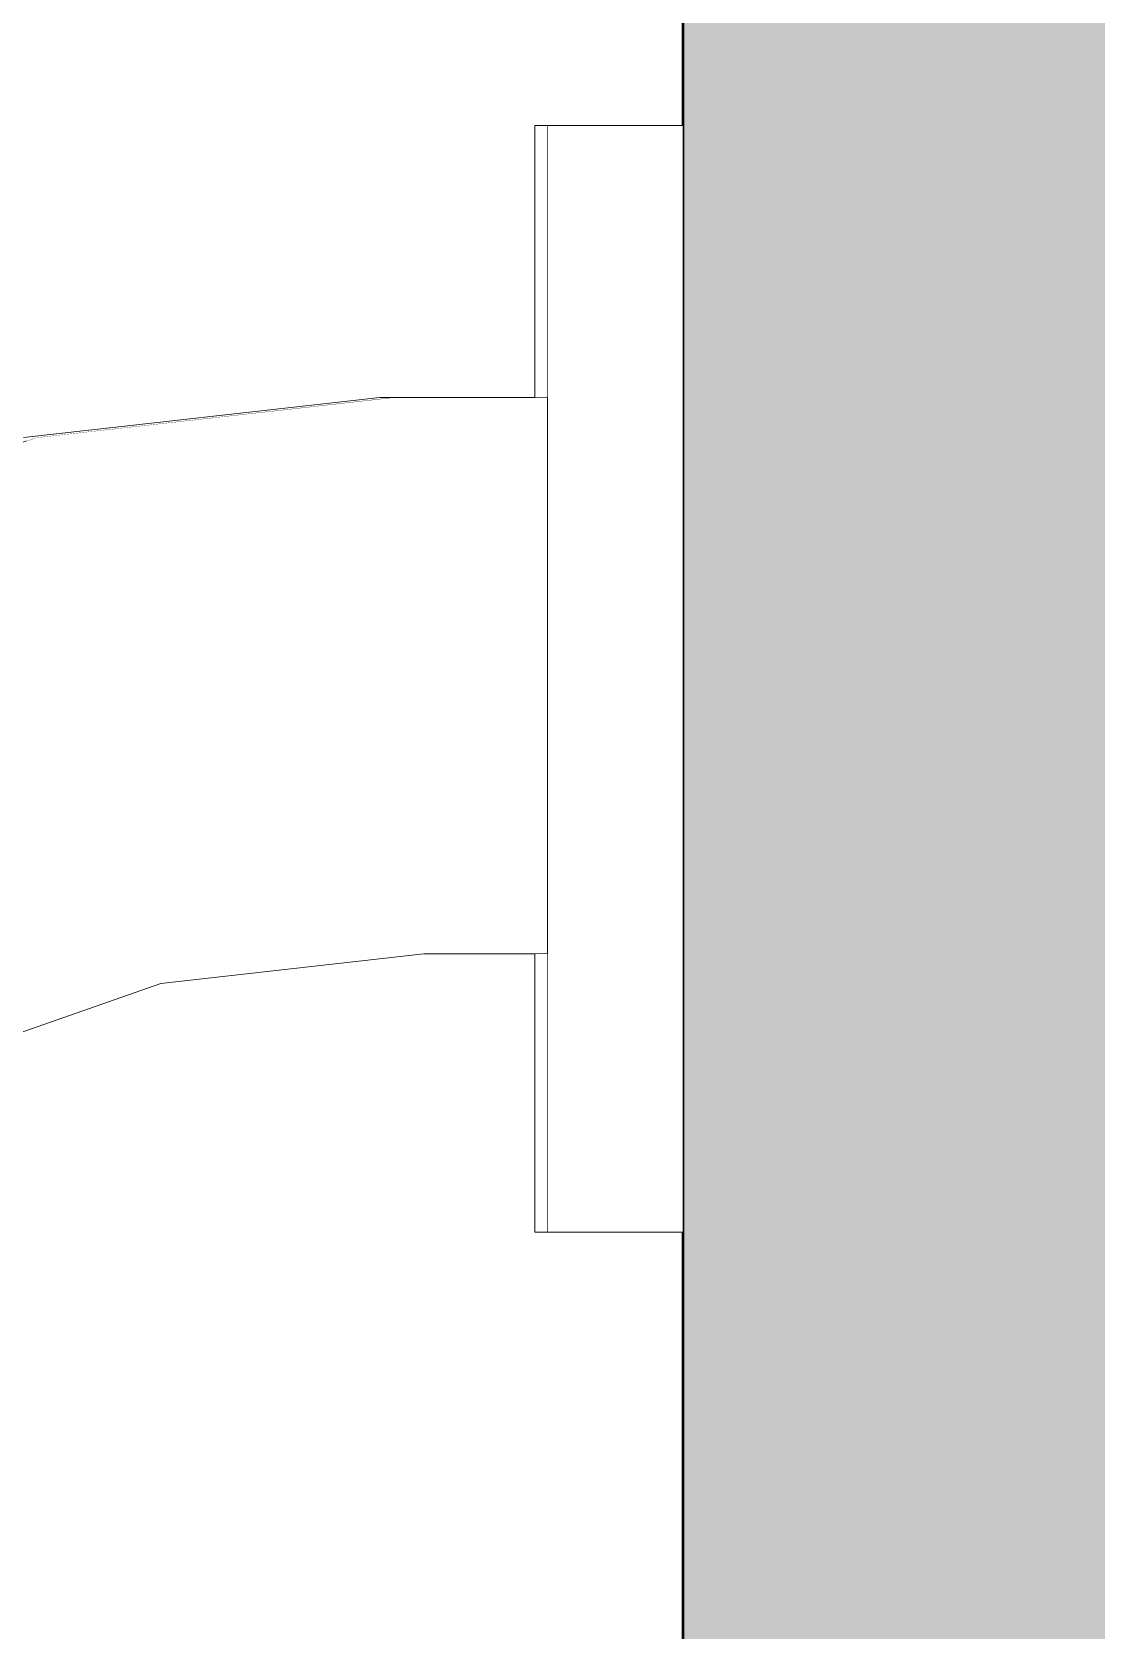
# Model space of a CAD drawing. Header units: millimetres. Extents: x -46169 to 135069, y -86316 to 18123.
# Drawn here: x 115736.4 to 115774.6, y -80114.5 to -80057.1 of the extents above; entities that cross this region are included whole.
import ezdxf

# ---------------------------------------------------------------- set-up
doc = ezdxf.new("R2010")
doc.units = ezdxf.units.MM
doc.header["$MEASUREMENT"] = 0
doc.linetypes.add('Wipeout_Contour', pattern=[1000, 0, -1000])
doc.layers.add('New_A-25-M_Wall_Int', color=7, linetype='Continuous')
doc.layers.add('New_A-35-M_FFE_Sanitary', color=7, linetype='Continuous')
for name, color, linetype, lineweight, true_color in [('New_A-25-M_Wall_Int_Pen_No__107', 7, 'Continuous', 15, 0xa6a6a6), ('New_A-25-M_Wall_Int_Pen_No__27', 7, 'Continuous', 50, 0x2a2a2a), ('New_A-35-M_FFE_Sanitary_Pen_No__74', 7, 'Continuous', 20, 0x606060)]:
    doc.layers.add(name, color=color, linetype=linetype, lineweight=lineweight, true_color=true_color)

# ---------------------------------------------------------------- blocks, each defined once
blk = doc.blocks.new('Section Elem_65_3', base_point=(188935.419, -81480.184))
at = {"layer": 'New_A-25-M_Wall_Int_Pen_No__107', "linetype": 'Continuous', "lineweight": 0, "true_color": 0xd2d2d2}
blk.add_hatch(color=254, dxfattribs=at).paths.add_polyline_path([(115759.796, -79210.218), (115759.796, -81480.184), (115859.796, -81480.184), (115859.796, -79210.218)])
at = {"layer": 'New_A-25-M_Wall_Int_Pen_No__27', "linetype": 'Continuous'}
blk.add_line((115759.796, -79210.218), (115759.796, -81480.184), dxfattribs=at)
blk = doc.blocks.new('Section Elem_150_3', base_point=(188935.419, -81480.184))
at = {"color": 254, "linetype": 'Wipeout_Contour', "lineweight": 0, "ltscale": 562989.255592}
blk.add_wipeout([(115754.935, -80070.186), (115749.378, -80070.186), (115749.384, -80070.308), (115754.935, -80070.308)], dxfattribs=at).dxf.layer = 'New_A-35-M_FFE_Sanitary'
at = {"color": 254, "linetype": 'Wipeout_Contour', "lineweight": 0, "ltscale": 563073.513851}
blk.add_wipeout([(115754.938, -80099.296), (115754.939, -80100.184), (115759.796, -80100.184), (115759.796, -80099.296)], dxfattribs=at).dxf.layer = 'New_A-35-M_FFE_Sanitary'
at = {"layer": 'New_A-35-M_FFE_Sanitary_Pen_No__74', "linetype": 'Continuous'}
blk.add_line((115754.939, -80100.184), (115759.796, -80100.184), dxfattribs=at)
at = {"color": 254, "linetype": 'Wipeout_Contour', "lineweight": 0, "ltscale": 562989.895813}
blk.add_wipeout([(115754.935, -80070.308), (115749.384, -80070.308), (115749.407, -80070.729), (115754.935, -80070.729)], dxfattribs=at).dxf.layer = 'New_A-35-M_FFE_Sanitary'
at = {"color": 254, "linetype": 'Wipeout_Contour', "lineweight": 0, "ltscale": 563069.556786}
blk.add_wipeout([(115759.796, -80096.709), (115754.936, -80096.709), (115754.938, -80099.296), (115759.796, -80099.296)], dxfattribs=at).dxf.layer = 'New_A-35-M_FFE_Sanitary'
at = {"layer": 'New_A-35-M_FFE_Sanitary_Pen_No__74', "linetype": 'Continuous'}
blk.add_line((115754.939, -80100.184), (115754.938, -80099.296), dxfattribs=at)
at = {"color": 254, "linetype": 'Wipeout_Contour', "lineweight": 0, "ltscale": 562991.231474}
blk.add_wipeout([(115754.935, -80070.729), (115749.407, -80070.729), (115749.447, -80071.438), (115754.935, -80071.438)], dxfattribs=at).dxf.layer = 'New_A-35-M_FFE_Sanitary'
at = {"color": 254, "linetype": 'Wipeout_Contour', "lineweight": 0, "ltscale": 563061.996735}
blk.add_wipeout([(115754.935, -80092.654), (115754.936, -80096.709), (115759.796, -80096.709), (115759.796, -80092.654)], dxfattribs=at).dxf.layer = 'New_A-35-M_FFE_Sanitary'
at = {"layer": 'New_A-35-M_FFE_Sanitary_Pen_No__74', "linetype": 'Continuous'}
blk.add_line((115754.938, -80099.296), (115754.936, -80096.709), dxfattribs=at)
at = {"color": 254, "linetype": 'Wipeout_Contour', "lineweight": 0, "ltscale": 562993.222044}
blk.add_wipeout([(115754.935, -80071.438), (115749.447, -80071.438), (115749.501, -80072.413), (115754.935, -80072.413)], dxfattribs=at).dxf.layer = 'New_A-35-M_FFE_Sanitary'
at = {"color": 254, "linetype": 'Wipeout_Contour', "lineweight": 0, "ltscale": 562960.718815}
blk.add_wipeout([(115749.378, -80070.186), (115736.574, -80071.629), (115736.601, -80071.748), (115749.384, -80070.308)], dxfattribs=at).dxf.layer = 'New_A-35-M_FFE_Sanitary'
at = {"color": 254, "linetype": 'Wipeout_Contour', "lineweight": 0, "ltscale": 562995.807084}
blk.add_wipeout([(115749.501, -80072.413), (115749.569, -80073.624), (115754.935, -80073.624), (115754.935, -80072.413)], dxfattribs=at).dxf.layer = 'New_A-35-M_FFE_Sanitary'
at = {"color": 254, "linetype": 'Wipeout_Contour', "lineweight": 0, "ltscale": 562961.453683}
blk.add_wipeout([(115749.384, -80070.308), (115736.601, -80071.748), (115736.695, -80072.162), (115749.407, -80070.729)], dxfattribs=at).dxf.layer = 'New_A-35-M_FFE_Sanitary'
at = {"color": 254, "linetype": 'Wipeout_Contour', "lineweight": 0, "ltscale": 562998.908022}
blk.add_wipeout([(115754.935, -80073.624), (115749.569, -80073.624), (115749.648, -80075.034), (115754.934, -80075.034)], dxfattribs=at).dxf.layer = 'New_A-35-M_FFE_Sanitary'
at = {"color": 254, "linetype": 'Wipeout_Contour', "lineweight": 0, "ltscale": 562962.98558}
blk.add_wipeout([(115749.407, -80070.729), (115736.695, -80072.162), (115736.853, -80072.858), (115749.447, -80071.438)], dxfattribs=at).dxf.layer = 'New_A-35-M_FFE_Sanitary'
at = {"color": 254, "linetype": 'Wipeout_Contour', "lineweight": 0, "ltscale": 563002.430668}
blk.add_wipeout([(115754.934, -80075.034), (115749.648, -80075.034), (115749.735, -80076.601), (115754.934, -80076.601)], dxfattribs=at).dxf.layer = 'New_A-35-M_FFE_Sanitary'
at = {"color": 254, "linetype": 'Wipeout_Contour', "lineweight": 0, "ltscale": 562965.268134}
blk.add_wipeout([(115749.447, -80071.438), (115736.853, -80072.858), (115737.071, -80073.814), (115749.501, -80072.413)], dxfattribs=at).dxf.layer = 'New_A-35-M_FFE_Sanitary'
at = {"color": 254, "linetype": 'Wipeout_Contour', "lineweight": 0, "ltscale": 563006.268145}
blk.add_wipeout([(115754.934, -80076.601), (115749.735, -80076.601), (115749.829, -80078.277), (115754.934, -80078.276)], dxfattribs=at).dxf.layer = 'New_A-35-M_FFE_Sanitary'
at = {"color": 254, "linetype": 'Wipeout_Contour', "lineweight": 0, "ltscale": 562925.508981}
blk.add_wipeout([(115736.574, -80071.629), (115723.879, -80076.071), (115723.932, -80076.181), (115736.601, -80071.748)], dxfattribs=at).dxf.layer = 'New_A-35-M_FFE_Sanitary'
at = {"color": 254, "linetype": 'Wipeout_Contour', "lineweight": 0, "ltscale": 562968.232093}
blk.add_wipeout([(115749.501, -80072.413), (115737.071, -80073.814), (115737.342, -80075.002), (115749.569, -80073.624)], dxfattribs=at).dxf.layer = 'New_A-35-M_FFE_Sanitary'
at = {"color": 254, "linetype": 'Wipeout_Contour', "lineweight": 0, "ltscale": 563010.303761}
blk.add_wipeout([(115754.934, -80078.276), (115749.829, -80078.277), (115749.927, -80080.01), (115754.934, -80080.01)], dxfattribs=at).dxf.layer = 'New_A-35-M_FFE_Sanitary'
at = {"color": 254, "linetype": 'Wipeout_Contour', "lineweight": 0, "ltscale": 562926.385387}
blk.add_wipeout([(115736.601, -80071.748), (115723.932, -80076.181), (115724.116, -80076.564), (115736.695, -80072.162)], dxfattribs=at).dxf.layer = 'New_A-35-M_FFE_Sanitary'
at = {"color": 254, "linetype": 'Wipeout_Contour', "lineweight": 0, "ltscale": 562971.787467}
blk.add_wipeout([(115749.569, -80073.624), (115737.342, -80075.002), (115737.658, -80076.386), (115749.648, -80075.034)], dxfattribs=at).dxf.layer = 'New_A-35-M_FFE_Sanitary'
at = {"color": 254, "linetype": 'Wipeout_Contour', "lineweight": 0, "ltscale": 563014.414928}
blk.add_wipeout([(115749.927, -80080.01), (115750.024, -80081.749), (115754.934, -80081.749), (115754.934, -80080.01)], dxfattribs=at).dxf.layer = 'New_A-35-M_FFE_Sanitary'
at = {"layer": 'New_A-35-M_FFE_Sanitary_Pen_No__74', "linetype": 'Continuous'}
blk.add_line((115749.378, -80070.186), (115736.574, -80071.629), dxfattribs=at)
at = {"color": 254, "linetype": 'Wipeout_Contour', "lineweight": 0, "ltscale": 562928.211644}
blk.add_wipeout([(115736.695, -80072.162), (115724.116, -80076.564), (115724.425, -80077.207), (115736.853, -80072.858)], dxfattribs=at).dxf.layer = 'New_A-35-M_FFE_Sanitary'
at = {"color": 254, "linetype": 'Wipeout_Contour', "lineweight": 0, "ltscale": 562975.826282}
blk.add_wipeout([(115749.648, -80075.034), (115737.658, -80076.386), (115738.008, -80077.923), (115749.735, -80076.601)], dxfattribs=at).dxf.layer = 'New_A-35-M_FFE_Sanitary'
at = {"color": 254, "linetype": 'Wipeout_Contour', "lineweight": 0, "ltscale": 563018.47686}
blk.add_wipeout([(115754.934, -80081.749), (115750.024, -80081.749), (115750.12, -80083.44), (115754.934, -80083.44)], dxfattribs=at).dxf.layer = 'New_A-35-M_FFE_Sanitary'
at = {"color": 254, "linetype": 'Wipeout_Contour', "lineweight": 0, "ltscale": 562930.9323}
blk.add_wipeout([(115736.853, -80072.858), (115724.425, -80077.207), (115724.85, -80078.09), (115737.071, -80073.814)], dxfattribs=at).dxf.layer = 'New_A-35-M_FFE_Sanitary'
at = {"color": 254, "linetype": 'Wipeout_Contour', "lineweight": 0, "ltscale": 562980.225869}
blk.add_wipeout([(115749.735, -80076.601), (115738.008, -80077.923), (115738.384, -80079.567), (115749.829, -80078.277)], dxfattribs=at).dxf.layer = 'New_A-35-M_FFE_Sanitary'
at = {"color": 254, "linetype": 'Wipeout_Contour', "lineweight": 0, "ltscale": 563022.366061}
blk.add_wipeout([(115754.934, -80083.44), (115750.12, -80083.44), (115750.209, -80085.033), (115754.934, -80085.033)], dxfattribs=at).dxf.layer = 'New_A-35-M_FFE_Sanitary'
at = {"color": 254, "linetype": 'Wipeout_Contour', "lineweight": 0, "ltscale": 562934.464727}
blk.add_wipeout([(115737.071, -80073.814), (115724.85, -80078.09), (115725.379, -80079.188), (115737.342, -80075.002)], dxfattribs=at).dxf.layer = 'New_A-35-M_FFE_Sanitary'
at = {"color": 254, "linetype": 'Wipeout_Contour', "lineweight": 0, "ltscale": 562984.852597}
blk.add_wipeout([(115749.829, -80078.277), (115738.384, -80079.567), (115738.772, -80081.268), (115749.927, -80080.01)], dxfattribs=at).dxf.layer = 'New_A-35-M_FFE_Sanitary'
at = {"color": 254, "linetype": 'Wipeout_Contour', "lineweight": 0, "ltscale": 563025.964377}
blk.add_wipeout([(115754.934, -80085.033), (115750.209, -80085.033), (115750.291, -80086.478), (115754.934, -80086.478)], dxfattribs=at).dxf.layer = 'New_A-35-M_FFE_Sanitary'
at = {"color": 254, "linetype": 'Wipeout_Contour', "lineweight": 0, "ltscale": 562938.701631}
blk.add_wipeout([(115737.342, -80075.002), (115725.379, -80079.188), (115725.994, -80080.467), (115737.658, -80076.386)], dxfattribs=at).dxf.layer = 'New_A-35-M_FFE_Sanitary'
at = {"color": 254, "linetype": 'Wipeout_Contour', "lineweight": 0, "ltscale": 562989.565932}
blk.add_wipeout([(115749.927, -80080.01), (115738.772, -80081.268), (115739.161, -80082.974), (115750.024, -80081.749)], dxfattribs=at).dxf.layer = 'New_A-35-M_FFE_Sanitary'
at = {"color": 254, "linetype": 'Wipeout_Contour', "lineweight": 0, "ltscale": 563029.162505}
blk.add_wipeout([(115750.291, -80086.478), (115750.361, -80087.732), (115754.935, -80087.732), (115754.934, -80086.478)], dxfattribs=at).dxf.layer = 'New_A-35-M_FFE_Sanitary'
at = {"layer": 'New_A-35-M_FFE_Sanitary_Pen_No__74', "linetype": 'Continuous'}
blk.add_line((115736.574, -80071.629), (115723.879, -80076.071), dxfattribs=at)
at = {"color": 254, "linetype": 'Wipeout_Contour', "lineweight": 0, "ltscale": 562943.514313}
blk.add_wipeout([(115737.658, -80076.386), (115725.994, -80080.467), (115726.678, -80081.888), (115738.008, -80077.923)], dxfattribs=at).dxf.layer = 'New_A-35-M_FFE_Sanitary'
at = {"color": 254, "linetype": 'Wipeout_Contour', "lineweight": 0, "ltscale": 562994.222708}
blk.add_wipeout([(115750.024, -80081.749), (115739.161, -80082.974), (115739.54, -80084.633), (115750.12, -80083.44)], dxfattribs=at).dxf.layer = 'New_A-35-M_FFE_Sanitary'
at = {"color": 254, "linetype": 'Wipeout_Contour', "lineweight": 0, "ltscale": 563031.863243}
blk.add_wipeout([(115754.935, -80087.732), (115750.361, -80087.732), (115750.419, -80088.756), (115754.935, -80088.756)], dxfattribs=at).dxf.layer = 'New_A-35-M_FFE_Sanitary'
at = {"color": 254, "linetype": 'Wipeout_Contour', "lineweight": 0, "ltscale": 562948.756585}
blk.add_wipeout([(115738.008, -80077.923), (115726.678, -80081.888), (115727.41, -80083.407), (115738.384, -80079.567)], dxfattribs=at).dxf.layer = 'New_A-35-M_FFE_Sanitary'
at = {"color": 254, "linetype": 'Wipeout_Contour', "lineweight": 0, "ltscale": 562998.681473}
blk.add_wipeout([(115750.12, -80083.44), (115739.54, -80084.633), (115739.897, -80086.195), (115750.209, -80085.033)], dxfattribs=at).dxf.layer = 'New_A-35-M_FFE_Sanitary'
at = {"color": 254, "linetype": 'Wipeout_Contour', "lineweight": 0, "ltscale": 563033.984597}
blk.add_wipeout([(115754.935, -80088.756), (115750.419, -80088.756), (115750.462, -80089.52), (115754.935, -80089.52)], dxfattribs=at).dxf.layer = 'New_A-35-M_FFE_Sanitary'
at = {"color": 254, "linetype": 'Wipeout_Contour', "lineweight": 0, "ltscale": 562954.269214}
blk.add_wipeout([(115738.384, -80079.567), (115727.41, -80083.407), (115728.167, -80084.979), (115738.772, -80081.268)], dxfattribs=at).dxf.layer = 'New_A-35-M_FFE_Sanitary'
at = {"color": 254, "linetype": 'Wipeout_Contour', "lineweight": 0, "ltscale": 563002.806777}
blk.add_wipeout([(115750.209, -80085.033), (115739.897, -80086.195), (115740.22, -80087.613), (115750.291, -80086.478)], dxfattribs=at).dxf.layer = 'New_A-35-M_FFE_Sanitary'
at = {"color": 254, "linetype": 'Wipeout_Contour', "lineweight": 0, "ltscale": 563035.461922}
blk.add_wipeout([(115754.935, -80089.52), (115750.462, -80089.52), (115750.49, -80090.001), (115754.935, -80090.001)], dxfattribs=at).dxf.layer = 'New_A-35-M_FFE_Sanitary'
at = {"color": 254, "linetype": 'Wipeout_Contour', "lineweight": 0, "ltscale": 562959.884753}
blk.add_wipeout([(115738.772, -80081.268), (115728.167, -80084.979), (115728.926, -80086.555), (115739.161, -80082.974)], dxfattribs=at).dxf.layer = 'New_A-35-M_FFE_Sanitary'
at = {"color": 254, "linetype": 'Wipeout_Contour', "lineweight": 0, "ltscale": 563006.47328}
blk.add_wipeout([(115750.291, -80086.478), (115740.22, -80087.613), (115740.502, -80088.843), (115750.361, -80087.732)], dxfattribs=at).dxf.layer = 'New_A-35-M_FFE_Sanitary'
at = {"color": 254, "linetype": 'Wipeout_Contour', "lineweight": 0, "ltscale": 563036.250408}
blk.add_wipeout([(115754.935, -80090.001), (115750.49, -80090.001), (115750.5, -80090.183), (115754.935, -80090.183)], dxfattribs=at).dxf.layer = 'New_A-35-M_FFE_Sanitary'
at = {"color": 254, "linetype": 'Wipeout_Contour', "lineweight": 0, "ltscale": 562965.432635}
blk.add_wipeout([(115739.161, -80082.974), (115728.926, -80086.555), (115729.664, -80088.089), (115739.54, -80084.633)], dxfattribs=at).dxf.layer = 'New_A-35-M_FFE_Sanitary'
at = {"color": 254, "linetype": 'Wipeout_Contour', "lineweight": 0, "ltscale": 563051.505684}
blk.add_wipeout([(115754.935, -80087.491), (115754.935, -80092.654), (115759.796, -80092.654), (115759.796, -80087.491)], dxfattribs=at).dxf.layer = 'New_A-35-M_FFE_Sanitary'
at = {"color": 254, "linetype": 'Wipeout_Contour', "lineweight": 0, "ltscale": 563009.569548}
blk.add_wipeout([(115750.361, -80087.732), (115740.502, -80088.843), (115740.731, -80089.848), (115750.419, -80088.756)], dxfattribs=at).dxf.layer = 'New_A-35-M_FFE_Sanitary'
at = {"layer": 'New_A-35-M_FFE_Sanitary_Pen_No__74', "linetype": 'Continuous'}
blk.add_line((115754.936, -80096.709), (115754.935, -80092.654), dxfattribs=at)
at = {"color": 254, "linetype": 'Wipeout_Contour', "lineweight": 0, "ltscale": 563039.016068}
blk.add_wipeout([(115754.934, -80081.679), (115754.935, -80087.491), (115759.796, -80087.491), (115759.796, -80081.679)], dxfattribs=at).dxf.layer = 'New_A-35-M_FFE_Sanitary'
at = {"color": 254, "linetype": 'Wipeout_Contour', "lineweight": 0, "ltscale": 562970.744344}
blk.add_wipeout([(115739.54, -80084.633), (115729.664, -80088.089), (115730.36, -80089.532), (115739.897, -80086.195)], dxfattribs=at).dxf.layer = 'New_A-35-M_FFE_Sanitary'
at = {"color": 254, "linetype": 'Wipeout_Contour', "lineweight": 0, "ltscale": 563012.001415}
blk.add_wipeout([(115750.419, -80088.756), (115740.731, -80089.848), (115740.903, -80090.598), (115750.462, -80089.52)], dxfattribs=at).dxf.layer = 'New_A-35-M_FFE_Sanitary'
at = {"layer": 'New_A-35-M_FFE_Sanitary_Pen_No__74', "linetype": 'Continuous'}
blk.add_line((115754.935, -80092.654), (115754.935, -80087.491), dxfattribs=at)
at = {"color": 254, "linetype": 'Wipeout_Contour', "lineweight": 0, "ltscale": 563025.637802}
blk.add_wipeout([(115754.934, -80075.734), (115754.934, -80081.679), (115759.796, -80081.679), (115759.796, -80075.734)], dxfattribs=at).dxf.layer = 'New_A-35-M_FFE_Sanitary'
at = {"color": 254, "linetype": 'Wipeout_Contour', "lineweight": 0, "ltscale": 562975.65853}
blk.add_wipeout([(115739.897, -80086.195), (115730.36, -80089.532), (115730.991, -80090.843), (115740.22, -80087.613)], dxfattribs=at).dxf.layer = 'New_A-35-M_FFE_Sanitary'
at = {"color": 254, "linetype": 'Wipeout_Contour', "lineweight": 0, "ltscale": 563013.694815}
blk.add_wipeout([(115750.462, -80089.52), (115740.903, -80090.598), (115741.011, -80091.069), (115750.49, -80090.001)], dxfattribs=at).dxf.layer = 'New_A-35-M_FFE_Sanitary'
at = {"layer": 'New_A-35-M_FFE_Sanitary_Pen_No__74', "linetype": 'Continuous'}
blk.add_line((115754.935, -80087.491), (115754.934, -80081.679), dxfattribs=at)
at = {"color": 254, "linetype": 'Wipeout_Contour', "lineweight": 0, "ltscale": 563012.559548}
blk.add_wipeout([(115754.935, -80070.184), (115754.934, -80075.734), (115759.796, -80075.734), (115759.796, -80070.184)], dxfattribs=at).dxf.layer = 'New_A-35-M_FFE_Sanitary'
at = {"color": 254, "linetype": 'Wipeout_Contour', "lineweight": 0, "ltscale": 562980.025896}
blk.add_wipeout([(115740.22, -80087.613), (115730.991, -80090.843), (115731.539, -80091.979), (115740.502, -80088.843)], dxfattribs=at).dxf.layer = 'New_A-35-M_FFE_Sanitary'
at = {"color": 254, "linetype": 'Wipeout_Contour', "lineweight": 0, "ltscale": 563014.59796}
blk.add_wipeout([(115750.49, -80090.001), (115741.011, -80091.069), (115741.052, -80091.247), (115750.5, -80090.183)], dxfattribs=at).dxf.layer = 'New_A-35-M_FFE_Sanitary'
at = {"layer": 'New_A-35-M_FFE_Sanitary_Pen_No__74', "linetype": 'Continuous'}
for p, q in [((115754.934, -80081.679), (115754.934, -80075.734)), ((115754.935, -80090.183), (115750.5, -80090.183))]:
    blk.add_line(p, q, dxfattribs=at)
at = {"color": 254, "linetype": 'Wipeout_Contour', "lineweight": 0, "ltscale": 563000.943487}
blk.add_wipeout([(115754.936, -80065.523), (115754.935, -80070.184), (115759.796, -80070.184), (115759.796, -80065.523)], dxfattribs=at).dxf.layer = 'New_A-35-M_FFE_Sanitary'
at = {"color": 254, "linetype": 'Wipeout_Contour', "lineweight": 0, "ltscale": 562983.71372}
blk.add_wipeout([(115740.502, -80088.843), (115731.539, -80091.979), (115731.986, -80092.908), (115740.731, -80089.848)], dxfattribs=at).dxf.layer = 'New_A-35-M_FFE_Sanitary'
at = {"layer": 'New_A-35-M_FFE_Sanitary_Pen_No__74', "linetype": 'Continuous'}
for p, q in [((115754.935, -80070.186), (115749.378, -80070.186)), ((115754.934, -80075.734), (115754.935, -80070.184))]:
    blk.add_line(p, q, dxfattribs=at)
at = {"color": 254, "linetype": 'Wipeout_Contour', "lineweight": 0, "ltscale": 562991.821402}
blk.add_wipeout([(115754.937, -80062.165), (115754.936, -80065.523), (115759.796, -80065.523), (115759.796, -80062.165)], dxfattribs=at).dxf.layer = 'New_A-35-M_FFE_Sanitary'
at = {"color": 254, "linetype": 'Wipeout_Contour', "lineweight": 0, "ltscale": 562986.609869}
blk.add_wipeout([(115740.731, -80089.848), (115731.986, -80092.908), (115732.32, -80093.601), (115740.903, -80090.598)], dxfattribs=at).dxf.layer = 'New_A-35-M_FFE_Sanitary'
at = {"layer": 'New_A-35-M_FFE_Sanitary_Pen_No__74', "linetype": 'Continuous'}
blk.add_line((115754.935, -80070.184), (115754.936, -80065.523), dxfattribs=at)
at = {"color": 254, "linetype": 'Wipeout_Contour', "lineweight": 0, "ltscale": 562986.003512}
blk.add_wipeout([(115754.937, -80062.165), (115759.796, -80062.165), (115759.796, -80060.408), (115754.938, -80060.408)], dxfattribs=at).dxf.layer = 'New_A-35-M_FFE_Sanitary'
at = {"color": 254, "linetype": 'Wipeout_Contour', "lineweight": 0, "ltscale": 562988.626195}
blk.add_wipeout([(115740.903, -80090.598), (115732.32, -80093.601), (115732.53, -80094.036), (115741.011, -80091.069)], dxfattribs=at).dxf.layer = 'New_A-35-M_FFE_Sanitary'
at = {"layer": 'New_A-35-M_FFE_Sanitary_Pen_No__74', "linetype": 'Continuous'}
for p, q in [((115754.937, -80062.165), (115754.938, -80060.408)), ((115754.938, -80060.408), (115759.796, -80060.408)), ((115754.936, -80065.523), (115754.937, -80062.165))]:
    blk.add_line(p, q, dxfattribs=at)
at = {"color": 254, "linetype": 'Wipeout_Contour', "lineweight": 0, "ltscale": 562989.701211}
blk.add_wipeout([(115741.011, -80091.069), (115732.53, -80094.036), (115732.61, -80094.201), (115741.052, -80091.247)], dxfattribs=at).dxf.layer = 'New_A-35-M_FFE_Sanitary'
at = {"layer": 'New_A-35-M_FFE_Sanitary_Pen_No__74', "linetype": 'Continuous'}
for p, q in [((115750.5, -80090.183), (115741.052, -80091.247)), ((115741.052, -80091.247), (115732.61, -80094.201))]:
    blk.add_line(p, q, dxfattribs=at)
blk = doc.blocks.new('Section Elem_151_3', base_point=(188935.419, -81480.184))
at = {"color": 254, "linetype": 'Wipeout_Contour', "lineweight": 0, "ltscale": 562992.200455}
blk.add_wipeout([(115754.48, -80070.184), (115754.935, -80070.184), (115754.936, -80065.523), (115754.481, -80065.523)], dxfattribs=at).dxf.layer = 'New_A-35-M_FFE_Sanitary'
at = {"color": 254, "linetype": 'Wipeout_Contour', "lineweight": 0, "ltscale": 422234.384043}
blk.add_wipeout([(115748.923, -80070.186), (115748.925, -80070.237), (115749.378, -80070.186)], dxfattribs=at).dxf.layer = 'New_A-35-M_FFE_Sanitary'
at = {"color": 254, "linetype": 'Wipeout_Contour', "lineweight": 0, "ltscale": 563064.776958}
blk.add_wipeout([(115754.483, -80099.296), (115754.484, -80100.184), (115754.939, -80100.184), (115754.938, -80099.296)], dxfattribs=at).dxf.layer = 'New_A-35-M_FFE_Sanitary'
at = {"layer": 'New_A-35-M_FFE_Sanitary_Pen_No__74', "linetype": 'Continuous'}
blk.add_line((115754.484, -80100.184), (115754.939, -80100.184), dxfattribs=at)
at = {"color": 254, "linetype": 'Wipeout_Contour', "lineweight": 0, "ltscale": 562983.079945}
blk.add_wipeout([(115754.481, -80065.523), (115754.936, -80065.523), (115754.937, -80062.165), (115754.482, -80062.165)], dxfattribs=at).dxf.layer = 'New_A-35-M_FFE_Sanitary'
at = {"color": 254, "linetype": 'Wipeout_Contour', "lineweight": 0, "ltscale": 844430.837924}
blk.add_wipeout([(115736.119, -80071.629), (115736.146, -80071.748), (115736.274, -80071.734), (115736.574, -80071.629), (115748.925, -80070.237), (115748.923, -80070.186)], dxfattribs=at).dxf.layer = 'New_A-35-M_FFE_Sanitary'
at = {"color": 254, "linetype": 'Wipeout_Contour', "lineweight": 0, "ltscale": 703826.56868}
blk.add_wipeout([(115754.481, -80096.709), (115754.483, -80099.296), (115754.938, -80099.296), (115754.937, -80098.979), (115754.936, -80096.709)], dxfattribs=at).dxf.layer = 'New_A-35-M_FFE_Sanitary'
at = {"layer": 'New_A-35-M_FFE_Sanitary_Pen_No__74', "linetype": 'Continuous'}
for p, q in [((115754.48, -80070.184), (115754.481, -80065.523)), ((115748.923, -80070.186), (115736.119, -80071.629)), ((115749.378, -80070.186), (115748.923, -80070.186)), ((115754.484, -80100.184), (115754.483, -80099.296))]:
    blk.add_line(p, q, dxfattribs=at)
at = {"color": 254, "linetype": 'Wipeout_Contour', "lineweight": 0, "ltscale": 703721.556907}
blk.add_wipeout([(115754.482, -80062.165), (115754.937, -80062.165), (115754.937, -80061.51), (115754.938, -80060.408), (115754.483, -80060.408)], dxfattribs=at).dxf.layer = 'New_A-35-M_FFE_Sanitary'
at = {"color": 254, "linetype": 'Wipeout_Contour', "lineweight": 0, "ltscale": 563053.255455}
blk.add_wipeout([(115754.48, -80092.654), (115754.481, -80096.709), (115754.936, -80096.709), (115754.935, -80092.654)], dxfattribs=at).dxf.layer = 'New_A-35-M_FFE_Sanitary'
at = {"layer": 'New_A-35-M_FFE_Sanitary_Pen_No__74', "linetype": 'Continuous'}
for p, q in [((115754.482, -80062.165), (115754.483, -80060.408)), ((115754.483, -80060.408), (115754.938, -80060.408)), ((115754.481, -80065.523), (115754.482, -80062.165)), ((115754.483, -80099.296), (115754.481, -80096.709))]:
    blk.add_line(p, q, dxfattribs=at)
at = {"color": 254, "linetype": 'Wipeout_Contour', "lineweight": 0, "ltscale": 563045.826284}
blk.add_wipeout([(115754.935, -80090.183), (115754.48, -80090.183), (115754.48, -80092.654), (115754.935, -80092.654)], dxfattribs=at).dxf.layer = 'New_A-35-M_FFE_Sanitary'
at = {"layer": 'New_A-35-M_FFE_Sanitary_Pen_No__74', "linetype": 'Continuous'}
for p, q in [((115754.48, -80092.654), (115754.48, -80090.183)), ((115754.481, -80096.709), (115754.48, -80092.654))]:
    blk.add_line(p, q, dxfattribs=at)

msp = doc.modelspace()

# ---------------------------------------------------------------- block references
at = {"layer": 'New_A-25-M_Wall_Int'}
msp.add_blockref('Section Elem_65_3', (188935.419, -81480.184), dxfattribs=at)

# ---------------------------------------------------------------- next in the draw order: block references
at = {"layer": 'New_A-35-M_FFE_Sanitary'}
msp.add_blockref('Section Elem_150_3', (188935.419, -81480.184), dxfattribs=at)

# ---------------------------------------------------------------- next in the draw order: block references
msp.add_blockref('Section Elem_151_3', (188935.419, -81480.184), dxfattribs=at)

doc.saveas('drawing.dxf')
